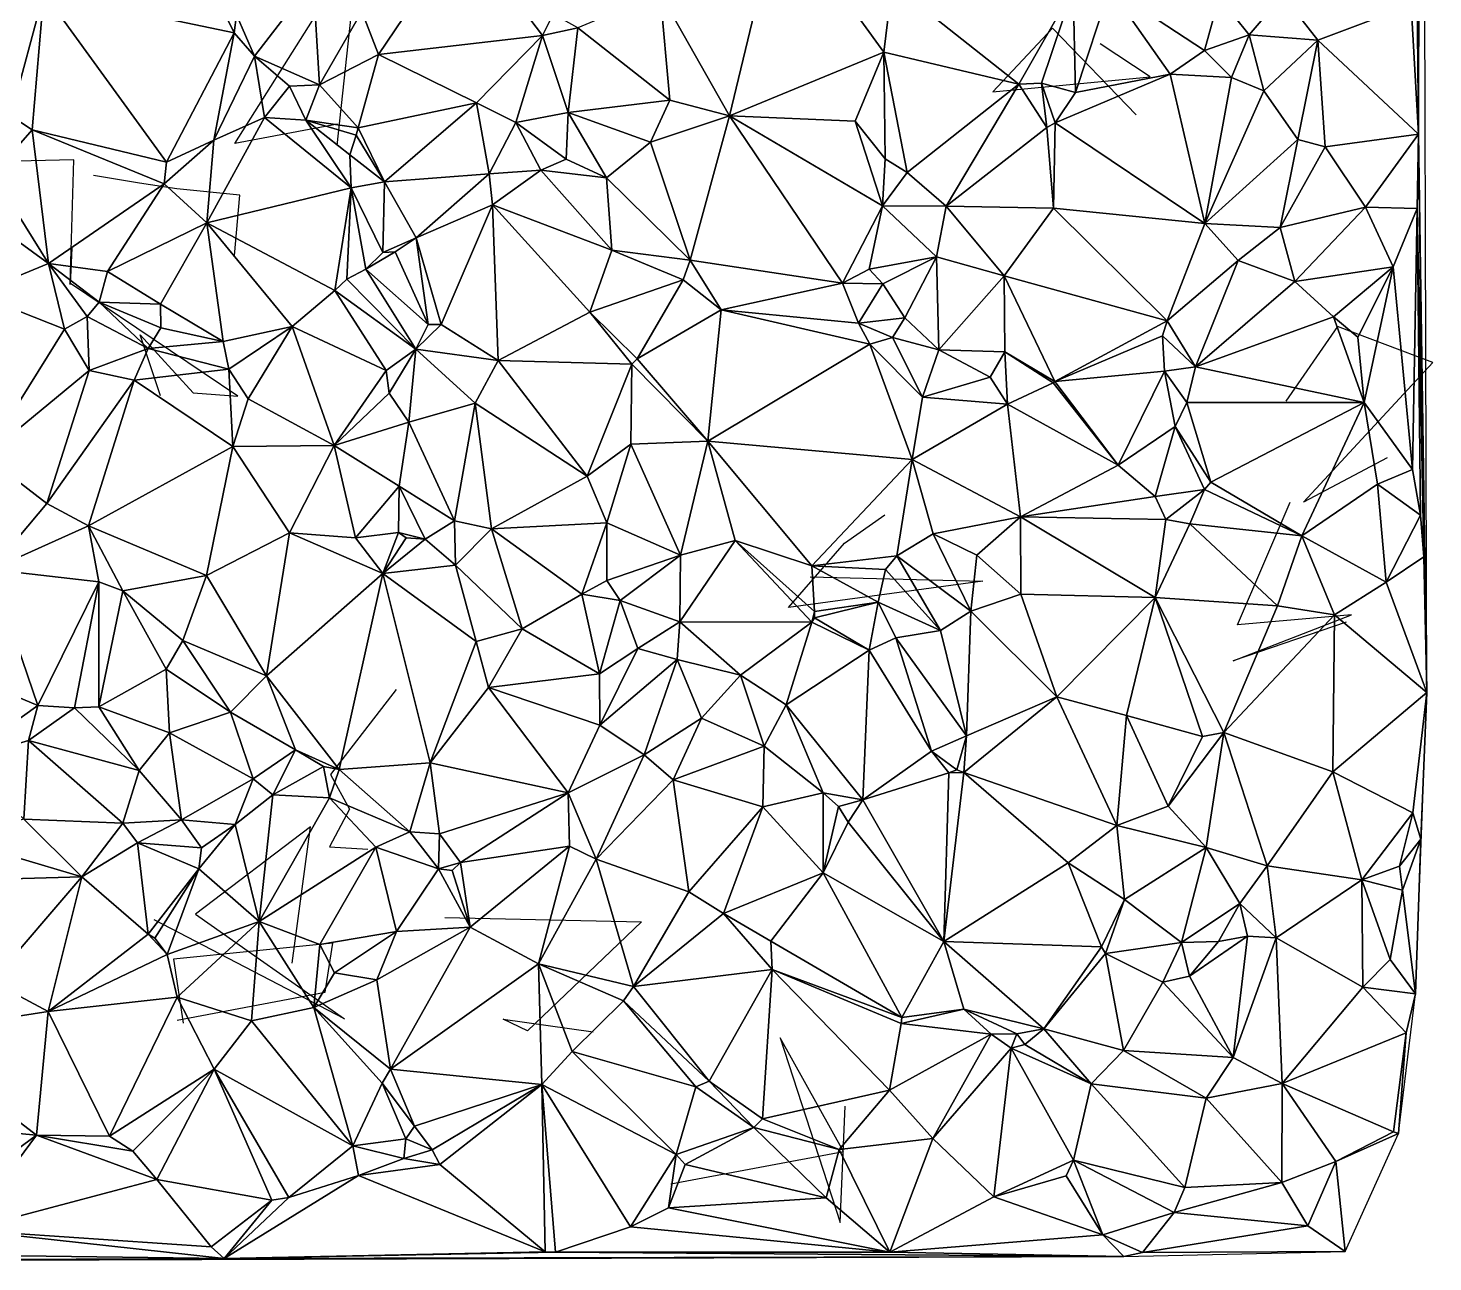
# Model space of a CAD drawing. Header units: metres. Extents: x -15 to 15.5, y -15.4 to 15.9.
# Drawn here: x 1.82 to 15.03, y -14.95 to -3.35 of the extents above; entities that cross this region are included whole.
import ezdxf

# ---------------------------------------------------------------- set-up
doc = ezdxf.new("R2010")
doc.units = ezdxf.units.M
doc.layers.add('CRACKS', color=1, linetype='Continuous')
doc.layers.add('STREET_MESH', color=7, linetype='Continuous')

msp = doc.modelspace()

# ---------------------------------------------------------------- linework, layer by layer
at = {"layer": 'CRACKS'}
for points in [[(4.728, -4.252, 0.1), (3.76, -4.435, 0.1), (4.53, -3.219, 0.1), (4.866, -3.122, 0.1), (4.722, -4.455, 0.1)], [(12.237, -4.165, 0.1), (11.448, -3.352, 0.1), (10.89, -3.95, 0.1), (12.367, -3.807, 0.1), (11.898, -3.498, 0.1)], [(2.23, -5.418, 0.1), (2.212, -5.761, 0.1), (2.247, -4.589, 0.1), (1.581, -4.604, 0.1), (0.561, -6.065, 0.1)], [(3.759, -5.487, 0.1), (3.808, -4.921, 0.1), (3.217, -4.86, 0.1), (2.864, -4.809, 0.1), (2.432, -4.735, 0.1)], [(3.064, -6.806, 0.1), (2.872, -6.235, 0.1), (3.37, -6.779, 0.1), (3.789, -6.81, 0.1), (2.207, -5.744, 0.1)], [(14.597, -7.389, 0.1), (13.811, -7.806, 0.1), (15.026, -6.494, 0.1), (14.128, -6.155, 0.1), (13.644, -6.856, 0.1)], [(14.21, -8.935, 0.1), (13.147, -9.298, 0.1), (14.262, -8.867, 0.1), (13.189, -8.96, 0.1), (13.684, -7.806, 0.1)], [(9.171, -8.509, 0.1), (10.793, -8.549, 0.1), (8.967, -8.797, 0.1), (9.493, -8.193, 0.1), (9.874, -7.926, 0.1)], [(5.277, -9.567, 0.1), (4.66, -10.366, 0.1), (4.841, -10.693, 0.1), (4.653, -11.048, 0.1), (5.013, -11.067, 0.1)], [(4.301, -12.141, 0.1), (4.473, -10.859, 0.1), (3.392, -11.679, 0.1), (4.794, -12.662, 0.1), (3.004, -11.734, 0.1)], [(5.736, -11.712, 0.1), (7.585, -11.752, 0.1), (6.512, -12.777, 0.1), (6.283, -12.666, 0.1), (7.132, -12.786, 0.1)], [(3.22, -12.675, 0.1), (4.61, -12.413, 0.1), (4.683, -11.952, 0.1), (3.184, -12.104, 0.1), (3.277, -12.704, 0.1)], [(7.861, -14.215, 0.1), (9.485, -13.91, 0.1), (8.889, -12.843, 0.1), (9.452, -14.578, 0.1), (9.501, -13.485, 0.1)]]:
    msp.add_polyline3d(points, dxfattribs=at)
at = {"layer": 'STREET_MESH'}
for points in [[(14.891, -4.348), (14.916, 8.791), (14.831, 1.739)], [(14.916, 8.791), (14.891, -4.348), (14.969, -9.596)], [(14.823, -3.136), (14.891, -4.348), (14.831, 1.739)], [(8.882, -2.223), (7.76, -3.022), (8.414, -4.174)], [(9.864, -3.575), (8.882, -2.223), (8.414, -4.174)], [(9.941, -2.935), (8.882, -2.223), (9.864, -3.575)], [(4.955, -3.195), (5.111, -3.598), (5.902, -2.425)], [(5.111, -3.598), (6.655, -3.42), (5.902, -2.425)], [(6.655, -3.42), (6.754, -3.218), (5.902, -2.425)], [(1.965, -3.019), (3.754, -3.396), (3.474, -2.818)], [(3.754, -3.396), (3.777, -3.226), (3.474, -2.818)], [(3.945, -3.614), (4.497, -2.896), (3.777, -3.226)], [(4.497, -2.896), (3.945, -3.614), (4.558, -3.884)], [(4.955, -3.195), (4.497, -2.896), (4.558, -3.884)], [(1.655, -4.175), (1.965, -3.019), (1.562, -3.135)], [(1.965, -3.019), (1.655, -4.175), (1.857, -4.306)], [(1.965, -3.019), (1.857, -4.306), (3.12, -4.609)], [(3.754, -3.396), (1.965, -3.019), (3.12, -4.609)], [(6.987, -3.348), (7.851, -4.028), (7.76, -3.022)], [(7.76, -3.022), (7.851, -4.028), (8.414, -4.174)], [(11.134, -3.878), (9.941, -2.935), (9.864, -3.575)], [(9.941, -2.935), (11.134, -3.878), (11.643, -2.982)], [(11.134, -3.878), (11.346, -3.869), (11.643, -2.982)], [(11.346, -3.869), (11.665, -3.955), (11.643, -2.982)], [(11.665, -3.955), (11.988, -2.975), (11.643, -2.982)], [(11.988, -2.975), (11.665, -3.955), (12.555, -3.784)], [(12.878, -3.56), (11.988, -2.975), (12.555, -3.784)], [(12.878, -3.56), (13.017, -3.059), (11.988, -2.975)], [(13.017, -3.059), (12.878, -3.56), (13.299, -3.413)], [(13.615, -3.039), (13.017, -3.059), (13.299, -3.413)], [(13.615, -3.039), (13.299, -3.413), (13.945, -3.463)], [(13.615, -3.039), (13.945, -3.463), (14.823, -3.136)], [(14.823, -3.136), (13.945, -3.463), (14.891, -4.348)], [(3.945, -3.614), (3.777, -3.226), (3.754, -3.396)], [(4.955, -3.195), (4.558, -3.884), (5.111, -3.598)], [(6.987, -3.348), (6.754, -3.218), (6.655, -3.42)], [(3.563, -4.403), (3.754, -3.396), (3.12, -4.609)], [(3.563, -4.403), (3.945, -3.614), (3.754, -3.396)], [(6.655, -3.42), (5.111, -3.598), (6.034, -4.052)], [(6.404, -4.238), (6.655, -3.42), (6.034, -4.052)], [(6.655, -3.42), (6.404, -4.238), (6.897, -4.142)], [(6.987, -3.348), (6.655, -3.42), (6.897, -4.142)], [(7.851, -4.028), (6.987, -3.348), (6.897, -4.142)], [(12.878, -3.56), (13.134, -3.816), (13.299, -3.413)], [(13.299, -3.413), (13.134, -3.816), (13.436, -3.939)], [(13.299, -3.413), (13.436, -3.939), (13.945, -3.463)], [(13.134, -3.816), (12.878, -3.56), (12.555, -3.784)], [(13.436, -3.939), (13.755, -4.396), (13.945, -3.463)], [(13.755, -4.396), (14.013, -4.465), (13.945, -3.463)], [(13.945, -3.463), (14.013, -4.465), (14.891, -4.348)], [(3.945, -3.614), (3.563, -4.403), (4.039, -4.192)], [(4.277, -3.896), (3.945, -3.614), (4.039, -4.192)], [(3.945, -3.614), (4.277, -3.896), (4.558, -3.884)], [(5.111, -3.598), (4.558, -3.884), (4.921, -4.288)], [(5.111, -3.598), (4.921, -4.288), (6.034, -4.052)], [(9.595, -4.224), (9.864, -3.575), (8.414, -4.174)], [(9.595, -4.224), (9.875, -4.578), (9.864, -3.575)], [(10.083, -4.708), (11.134, -3.878), (9.864, -3.575)], [(9.875, -4.578), (10.083, -4.708), (9.864, -3.575)], [(11.474, -4.24), (12.881, -5.187), (12.555, -3.784)], [(11.665, -3.955), (11.474, -4.24), (12.555, -3.784)], [(12.881, -5.187), (13.134, -3.816), (12.555, -3.784)], [(13.134, -3.816), (12.881, -5.187), (13.436, -3.939)], [(4.277, -3.896), (4.039, -4.192), (4.428, -4.215)], [(4.558, -3.884), (4.277, -3.896), (4.428, -4.215)], [(4.921, -4.288), (4.558, -3.884), (4.428, -4.215)], [(10.45, -5.023), (11.134, -3.878), (10.083, -4.708)], [(10.45, -5.023), (11.397, -4.283), (11.134, -3.878)], [(11.397, -4.283), (11.346, -3.869), (11.134, -3.878)], [(11.346, -3.869), (11.474, -4.24), (11.665, -3.955)], [(11.346, -3.869), (11.397, -4.283), (11.474, -4.24)], [(12.881, -5.187), (13.755, -4.396), (13.436, -3.939)], [(4.921, -4.288), (5.169, -4.795), (6.034, -4.052)], [(6.034, -4.052), (5.169, -4.795), (6.154, -4.72)], [(6.404, -4.238), (6.034, -4.052), (6.154, -4.72)], [(7.671, -4.421), (7.851, -4.028), (6.897, -4.142)], [(7.851, -4.028), (7.671, -4.421), (8.414, -4.174)], [(1.655, -4.175), (1.486, -4.725), (1.857, -4.306)], [(4.856, -4.852), (4.039, -4.192), (3.498, -5.181)], [(4.039, -4.192), (3.563, -4.403), (3.498, -5.181)], [(4.039, -4.192), (4.856, -4.852), (4.428, -4.215)], [(4.921, -4.288), (4.428, -4.215), (4.901, -4.358)], [(4.428, -4.215), (4.842, -4.542), (4.901, -4.358)], [(4.856, -4.852), (4.842, -4.542), (4.428, -4.215)], [(6.404, -4.238), (6.876, -4.581), (6.897, -4.142)], [(6.876, -4.581), (7.255, -4.758), (6.897, -4.142)], [(7.255, -4.758), (7.671, -4.421), (6.897, -4.142)], [(7.671, -4.421), (8.043, -5.532), (8.414, -4.174)], [(8.043, -5.532), (9.475, -5.748), (8.414, -4.174)], [(9.475, -5.748), (9.851, -5.021), (8.414, -4.174)], [(9.851, -5.021), (9.595, -4.224), (8.414, -4.174)], [(9.595, -4.224), (9.851, -5.021), (9.875, -4.578)], [(1.857, -4.306), (1.486, -4.725), (2.008, -5.562)], [(1.857, -4.306), (3.097, -4.814), (3.12, -4.609)], [(3.097, -4.814), (1.857, -4.306), (2.008, -5.562)], [(4.842, -4.542), (5.169, -4.795), (4.901, -4.358)], [(5.169, -4.795), (4.921, -4.288), (4.901, -4.358)], [(6.638, -4.685), (6.404, -4.238), (6.154, -4.72)], [(6.404, -4.238), (6.638, -4.685), (6.876, -4.581)], [(11.397, -4.283), (10.45, -5.023), (11.46, -5.042)], [(11.474, -4.24), (11.397, -4.283), (11.46, -5.042)], [(12.881, -5.187), (11.474, -4.24), (11.46, -5.042)], [(14.013, -4.465), (14.391, -5.033), (14.891, -4.348)], [(14.391, -5.033), (14.878, -5.045), (14.891, -4.348)], [(14.878, -5.045), (14.94, -8.32), (14.891, -4.348)], [(14.891, -4.348), (14.94, -8.32), (14.969, -9.596)], [(3.563, -4.403), (3.097, -4.814), (3.498, -5.181)], [(3.097, -4.814), (3.563, -4.403), (3.12, -4.609)], [(7.255, -4.758), (8.043, -5.532), (7.671, -4.421)], [(13.59, -5.225), (13.755, -4.396), (12.881, -5.187)], [(13.755, -4.396), (13.59, -5.225), (14.013, -4.465)], [(13.59, -5.225), (14.391, -5.033), (14.013, -4.465)], [(5.169, -4.795), (4.842, -4.542), (4.856, -4.852)], [(6.638, -4.685), (7.255, -4.758), (6.876, -4.581)], [(9.875, -4.578), (9.851, -5.021), (10.083, -4.708)], [(1.486, -4.725), (1.522, -5.208), (2.008, -5.562)], [(5.169, -4.795), (5.466, -5.321), (6.154, -4.72)], [(6.154, -4.72), (5.466, -5.321), (6.184, -5.012)], [(6.638, -4.685), (6.154, -4.72), (6.184, -5.012)], [(7.305, -5.439), (6.638, -4.685), (6.184, -5.012)], [(7.305, -5.439), (7.255, -4.758), (6.638, -4.685)], [(9.851, -5.021), (10.45, -5.023), (10.083, -4.708)], [(2.565, -5.638), (3.097, -4.814), (2.008, -5.562)], [(3.097, -4.814), (2.565, -5.638), (3.498, -5.181)], [(4.856, -4.852), (3.498, -5.181), (4.702, -5.816)], [(4.815, -5.71), (4.856, -4.852), (4.702, -5.816)], [(4.815, -5.71), (4.994, -5.617), (4.856, -4.852)], [(5.154, -5.459), (5.169, -4.795), (4.856, -4.852)], [(4.994, -5.617), (5.154, -5.459), (4.856, -4.852)], [(5.169, -4.795), (5.154, -5.459), (5.466, -5.321)], [(7.255, -4.758), (7.305, -5.439), (8.043, -5.532)], [(5.466, -5.321), (5.702, -6.135), (6.184, -5.012)], [(6.184, -5.012), (5.702, -6.135), (6.238, -6.474)], [(7.099, -6.022), (6.184, -5.012), (6.238, -6.474)], [(7.099, -6.022), (7.305, -5.439), (6.184, -5.012)], [(9.725, -5.616), (9.851, -5.021), (9.475, -5.748)], [(9.851, -5.021), (9.725, -5.616), (10.358, -5.5)], [(10.45, -5.023), (9.851, -5.021), (10.358, -5.5)], [(10.45, -5.023), (10.358, -5.5), (10.994, -5.678)], [(10.45, -5.023), (10.994, -5.678), (11.46, -5.042)], [(11.46, -5.042), (10.994, -5.678), (12.528, -6.102)], [(12.881, -5.187), (11.46, -5.042), (12.528, -6.102)], [(14.391, -5.033), (13.59, -5.225), (13.727, -5.733)], [(14.391, -5.033), (13.727, -5.733), (14.654, -5.593)], [(14.878, -5.045), (14.391, -5.033), (14.654, -5.593)], [(14.878, -5.045), (14.654, -5.593), (14.835, -7.5)], [(14.911, -7.928), (14.878, -5.045), (14.835, -7.5)], [(14.878, -5.045), (14.911, -7.928), (14.94, -8.32)], [(2.008, -5.562), (1.522, -5.208), (1.316, -5.849)], [(2.565, -5.638), (3.062, -5.945), (3.498, -5.181)], [(3.062, -5.945), (3.653, -6.296), (3.498, -5.181)], [(3.498, -5.181), (4.302, -6.156), (4.702, -5.816)], [(3.653, -6.296), (4.302, -6.156), (3.498, -5.181)], [(13.196, -5.535), (12.881, -5.187), (12.528, -6.102)], [(13.196, -5.535), (13.59, -5.225), (12.881, -5.187)], [(13.59, -5.225), (13.196, -5.535), (13.727, -5.733)], [(5.154, -5.459), (5.27, -5.454), (5.466, -5.321)], [(5.27, -5.454), (5.578, -6.135), (5.466, -5.321)], [(5.578, -6.135), (5.702, -6.135), (5.466, -5.321)], [(5.27, -5.454), (4.994, -5.617), (5.578, -6.135)], [(4.994, -5.617), (5.27, -5.454), (5.154, -5.459)], [(7.978, -5.718), (7.305, -5.439), (7.099, -6.022)], [(7.305, -5.439), (7.978, -5.718), (8.043, -5.532)], [(8.043, -5.532), (7.978, -5.718), (8.335, -5.999)], [(9.475, -5.748), (8.043, -5.532), (8.335, -5.999)], [(10.358, -5.5), (9.725, -5.616), (9.854, -5.754)], [(10.062, -6.075), (10.358, -5.5), (9.854, -5.754)], [(10.358, -5.5), (10.062, -6.075), (10.382, -6.375)], [(10.358, -5.5), (10.382, -6.375), (10.994, -5.678)], [(12.795, -6.535), (13.196, -5.535), (12.528, -6.102)], [(13.727, -5.733), (13.196, -5.535), (12.795, -6.535)], [(2.159, -6.179), (2.008, -5.562), (1.316, -5.849)], [(2.159, -6.179), (2.373, -6.061), (2.008, -5.562)], [(2.486, -5.927), (2.565, -5.638), (2.008, -5.562)], [(2.373, -6.061), (2.486, -5.927), (2.008, -5.562)], [(2.565, -5.638), (2.486, -5.927), (3.062, -5.945)], [(4.815, -5.71), (5.464, -6.368), (4.994, -5.617)], [(4.994, -5.617), (5.464, -6.368), (5.578, -6.135)], [(9.725, -5.616), (9.475, -5.748), (9.854, -5.754)], [(10.994, -5.678), (10.382, -6.375), (11, -6.392)], [(10.994, -5.678), (11.473, -6.671), (12.528, -6.102)], [(11.473, -6.671), (10.994, -5.678), (11, -6.392)], [(13.727, -5.733), (14.092, -6.065), (14.654, -5.593)], [(14.092, -6.065), (14.321, -6.257), (14.654, -5.593)], [(14.321, -6.257), (14.38, -6.869), (14.654, -5.593)], [(14.654, -5.593), (14.38, -6.869), (14.835, -7.5)], [(5.464, -6.368), (4.815, -5.71), (4.702, -5.816)], [(7.543, -6.458), (7.978, -5.718), (7.099, -6.022)], [(7.978, -5.718), (7.543, -6.458), (8.335, -5.999)], [(9.626, -6.125), (9.475, -5.748), (8.335, -5.999)], [(9.475, -5.748), (9.626, -6.125), (9.854, -5.754)], [(9.626, -6.125), (10.062, -6.075), (9.854, -5.754)], [(14.092, -6.065), (13.727, -5.733), (12.795, -6.535)], [(1.415, -7.373), (2.159, -6.179), (1.316, -5.849)], [(2.486, -5.927), (2.373, -6.061), (2.947, -6.361)], [(2.486, -5.927), (3.065, -6.169), (3.062, -5.945)], [(3.065, -6.169), (2.486, -5.927), (2.947, -6.361)], [(4.302, -6.156), (5.185, -6.57), (4.702, -5.816)], [(5.185, -6.57), (5.464, -6.368), (4.702, -5.816)], [(2.391, -6.569), (2.373, -6.061), (2.159, -6.179)], [(2.373, -6.061), (2.391, -6.569), (2.947, -6.361)], [(3.062, -5.945), (3.065, -6.169), (3.653, -6.296)], [(7.495, -6.51), (7.099, -6.022), (6.238, -6.474)], [(7.495, -6.51), (7.543, -6.458), (7.099, -6.022)], [(7.543, -6.458), (8.209, -7.232), (8.335, -5.999)], [(8.209, -7.232), (9.733, -6.32), (8.335, -5.999)], [(9.733, -6.32), (9.626, -6.125), (8.335, -5.999)], [(9.626, -6.125), (9.945, -6.26), (10.062, -6.075)], [(10.062, -6.075), (9.945, -6.26), (10.382, -6.375)], [(14.092, -6.065), (12.795, -6.535), (14.38, -6.869)], [(14.321, -6.257), (14.092, -6.065), (14.38, -6.869)], [(2.391, -6.569), (2.159, -6.179), (1.415, -7.373)], [(3.653, -6.296), (3.065, -6.169), (2.947, -6.361)], [(3.706, -6.557), (4.302, -6.156), (3.653, -6.296)], [(3.706, -6.557), (3.886, -6.834), (4.302, -6.156)], [(4.302, -6.156), (3.886, -6.834), (4.696, -7.275)], [(5.185, -6.57), (4.302, -6.156), (4.696, -7.275)], [(5.464, -6.368), (5.702, -6.135), (5.578, -6.135)], [(5.702, -6.135), (5.464, -6.368), (6.238, -6.474)], [(9.945, -6.26), (9.626, -6.125), (9.733, -6.32)], [(11.473, -6.671), (12.483, -6.242), (12.528, -6.102)], [(12.483, -6.242), (12.795, -6.535), (12.528, -6.102)], [(3.706, -6.557), (3.653, -6.296), (2.947, -6.361)], [(8.209, -7.232), (10.129, -7.407), (9.733, -6.32)], [(10.227, -6.82), (9.945, -6.26), (9.733, -6.32)], [(10.129, -7.407), (10.227, -6.82), (9.733, -6.32)], [(10.382, -6.375), (9.945, -6.26), (10.227, -6.82)], [(12.504, -6.574), (12.483, -6.242), (11.473, -6.671)], [(12.483, -6.242), (12.504, -6.574), (12.795, -6.535)], [(2.391, -6.569), (2.814, -6.66), (2.947, -6.361)], [(2.814, -6.66), (3.706, -6.557), (2.947, -6.361)], [(5.464, -6.368), (5.185, -6.57), (5.212, -6.782)], [(5.399, -7.056), (5.464, -6.368), (5.212, -6.782)], [(5.464, -6.368), (5.399, -7.056), (6.02, -6.877)], [(5.464, -6.368), (6.02, -6.877), (6.238, -6.474)], [(7.543, -6.458), (7.495, -6.51), (8.209, -7.232)], [(10.382, -6.375), (10.227, -6.82), (10.864, -6.631)], [(10.382, -6.375), (10.864, -6.631), (11, -6.392)], [(10.864, -6.631), (11.025, -6.884), (11, -6.392)], [(11.025, -6.884), (11.457, -6.685), (11, -6.392)], [(11.457, -6.685), (11.473, -6.671), (11, -6.392)], [(1.995, -7.818), (2.391, -6.569), (1.415, -7.373)], [(2.391, -6.569), (1.995, -7.818), (2.814, -6.66)], [(3.742, -7.283), (3.706, -6.557), (2.814, -6.66)], [(3.886, -6.834), (3.706, -6.557), (3.742, -7.283)], [(5.185, -6.57), (4.696, -7.275), (5.212, -6.782)], [(6.02, -6.877), (7.075, -7.561), (6.238, -6.474)], [(7.075, -7.561), (7.495, -6.51), (6.238, -6.474)], [(7.495, -6.51), (7.075, -7.561), (7.485, -7.261)], [(8.209, -7.232), (7.495, -6.51), (7.485, -7.261)], [(12.504, -6.574), (11.473, -6.671), (12.068, -7.459)], [(12.603, -7.095), (12.504, -6.574), (12.068, -7.459)], [(12.795, -6.535), (12.504, -6.574), (12.714, -6.87)], [(12.504, -6.574), (12.603, -7.095), (12.714, -6.87)], [(12.795, -6.535), (12.714, -6.87), (14.38, -6.869)], [(2.814, -6.66), (1.995, -7.818), (2.385, -8.029)], [(3.742, -7.283), (2.814, -6.66), (2.385, -8.029)], [(10.227, -6.82), (11.025, -6.884), (10.864, -6.631)], [(11.457, -6.685), (11.025, -6.884), (12.068, -7.459)], [(11.473, -6.671), (11.457, -6.685), (12.068, -7.459)], [(3.886, -6.834), (3.742, -7.283), (4.696, -7.275)], [(4.696, -7.275), (5.399, -7.056), (5.212, -6.782)], [(10.227, -6.82), (10.129, -7.407), (11.025, -6.884)], [(5.399, -7.056), (5.828, -7.981), (6.02, -6.877)], [(5.828, -7.981), (6.175, -8.056), (6.02, -6.877)], [(6.175, -8.056), (7.075, -7.561), (6.02, -6.877)], [(10.129, -7.407), (11.148, -7.943), (11.025, -6.884)], [(11.025, -6.884), (11.148, -7.943), (12.068, -7.459)], [(12.714, -6.87), (12.603, -7.095), (12.939, -7.619)], [(14.38, -6.869), (12.714, -6.87), (12.939, -7.619)], [(13.795, -8.123), (14.38, -6.869), (12.939, -7.619)], [(14.504, -7.636), (14.38, -6.869), (13.795, -8.123)], [(14.38, -6.869), (14.504, -7.636), (14.835, -7.5)], [(5.399, -7.056), (4.696, -7.275), (5.306, -7.656)], [(5.828, -7.981), (5.399, -7.056), (5.306, -7.656)], [(12.416, -7.753), (12.603, -7.095), (12.068, -7.459)], [(12.879, -7.688), (12.603, -7.095), (12.416, -7.753)], [(12.603, -7.095), (12.879, -7.688), (12.939, -7.619)], [(7.075, -7.561), (7.258, -8.001), (7.485, -7.261)], [(7.258, -8.001), (7.953, -8.305), (7.485, -7.261)], [(7.953, -8.305), (8.209, -7.232), (7.485, -7.261)], [(8.465, -8.168), (8.209, -7.232), (7.953, -8.305)], [(10.129, -7.407), (8.209, -7.232), (9.186, -8.406)], [(8.209, -7.232), (8.465, -8.168), (9.186, -8.406)], [(1.472, -8.44), (1.995, -7.818), (1.415, -7.373)], [(3.742, -7.283), (2.385, -8.029), (3.494, -8.496)], [(4.275, -8.094), (3.742, -7.283), (3.494, -8.496)], [(4.696, -7.275), (3.742, -7.283), (4.275, -8.094)], [(4.895, -8.141), (4.696, -7.275), (4.275, -8.094)], [(4.696, -7.275), (4.895, -8.141), (5.306, -7.656)], [(9.986, -8.312), (10.129, -7.407), (9.186, -8.406)], [(10.129, -7.407), (9.986, -8.312), (10.328, -8.104)], [(11.148, -7.943), (10.129, -7.407), (10.328, -8.104)], [(11.148, -7.943), (12.416, -7.753), (12.068, -7.459)], [(14.504, -7.636), (14.911, -7.928), (14.835, -7.5)], [(4.895, -8.141), (5.299, -8.093), (5.306, -7.656)], [(5.299, -8.093), (5.552, -8.153), (5.306, -7.656)], [(5.552, -8.153), (5.828, -7.981), (5.306, -7.656)], [(7.258, -8.001), (7.075, -7.561), (6.175, -8.056)], [(12.879, -7.688), (13.795, -8.123), (12.939, -7.619)], [(14.588, -8.558), (14.504, -7.636), (13.795, -8.123)], [(14.504, -7.636), (14.588, -8.558), (14.911, -7.928)], [(11.148, -7.943), (12.515, -7.971), (12.416, -7.753)], [(12.515, -7.971), (12.879, -7.688), (12.416, -7.753)], [(12.879, -7.688), (12.515, -7.971), (12.742, -8.01)], [(13.795, -8.123), (12.879, -7.688), (12.742, -8.01)], [(1.995, -7.818), (1.472, -8.44), (2.385, -8.029)], [(2.385, -8.029), (1.472, -8.44), (2.482, -8.555)], [(2.385, -8.029), (2.71, -8.639), (3.494, -8.496)], [(2.71, -8.639), (2.385, -8.029), (2.482, -8.555)], [(5.836, -8.4), (5.828, -7.981), (5.552, -8.153)], [(6.175, -8.056), (5.828, -7.981), (5.836, -8.4)], [(6.464, -8.998), (6.175, -8.056), (5.836, -8.4)], [(7.024, -8.672), (7.258, -8.001), (6.175, -8.056)], [(7.024, -8.672), (6.175, -8.056), (6.464, -8.998)], [(7.258, -8.001), (7.024, -8.672), (7.26, -8.544)], [(7.953, -8.305), (7.258, -8.001), (7.26, -8.544)], [(10.738, -8.304), (11.148, -7.943), (10.328, -8.104)], [(11.148, -7.943), (10.738, -8.304), (11.151, -8.67)], [(12.515, -7.971), (11.148, -7.943), (12.415, -8.703)], [(11.148, -7.943), (11.151, -8.67), (12.415, -8.703)], [(12.515, -7.971), (12.415, -8.703), (12.742, -8.01)], [(12.415, -8.703), (13.565, -8.781), (12.742, -8.01)], [(13.565, -8.781), (13.795, -8.123), (12.742, -8.01)], [(14.911, -7.928), (14.588, -8.558), (14.94, -8.32)], [(4.059, -9.44), (4.275, -8.094), (3.494, -8.496)], [(4.275, -8.094), (4.059, -9.44), (5.153, -8.476)], [(4.895, -8.141), (4.275, -8.094), (5.153, -8.476)], [(5.299, -8.093), (4.895, -8.141), (5.153, -8.476)], [(5.372, -8.142), (5.299, -8.093), (5.153, -8.476)], [(5.552, -8.153), (5.372, -8.142), (5.153, -8.476)], [(5.836, -8.4), (5.552, -8.153), (5.153, -8.476)], [(5.372, -8.142), (5.552, -8.153), (5.299, -8.093)], [(8.465, -8.168), (7.945, -8.93), (9.186, -8.935)], [(7.945, -8.93), (8.465, -8.168), (7.953, -8.305)], [(9.213, -8.834), (8.465, -8.168), (9.186, -8.935)], [(8.465, -8.168), (9.213, -8.834), (9.186, -8.406)], [(9.986, -8.312), (10.683, -8.831), (10.328, -8.104)], [(10.683, -8.831), (10.738, -8.304), (10.328, -8.104)], [(13.565, -8.781), (14.102, -8.867), (13.795, -8.123)], [(14.102, -8.867), (14.588, -8.558), (13.795, -8.123)], [(7.386, -8.732), (7.953, -8.305), (7.26, -8.544)], [(7.386, -8.732), (7.945, -8.93), (7.953, -8.305)], [(9.879, -8.441), (9.986, -8.312), (9.186, -8.406)], [(10.395, -9.012), (9.986, -8.312), (9.879, -8.441)], [(9.986, -8.312), (10.395, -9.012), (10.683, -8.831)], [(11.151, -8.67), (10.738, -8.304), (10.683, -8.831)], [(14.94, -8.32), (14.588, -8.558), (14.969, -9.596)], [(1.91, -9.719), (1.472, -8.44), (0.968, -9.322)], [(1.472, -8.44), (1.91, -9.719), (2.482, -8.555)], [(6.031, -9.115), (5.836, -8.4), (5.153, -8.476)], [(6.031, -9.115), (6.464, -8.998), (5.836, -8.4)], [(9.809, -8.748), (9.879, -8.441), (9.186, -8.406)], [(9.213, -8.834), (9.809, -8.748), (9.186, -8.406)], [(9.809, -8.748), (10.395, -9.012), (9.879, -8.441)], [(1.91, -9.719), (2.254, -9.74), (2.482, -8.555)], [(2.482, -8.555), (2.254, -9.74), (2.483, -9.732)], [(2.71, -8.639), (2.482, -8.555), (2.483, -9.732)], [(2.71, -8.639), (3.272, -9.107), (3.494, -8.496)], [(3.272, -9.107), (4.059, -9.44), (3.494, -8.496)], [(4.059, -9.44), (4.742, -10.32), (5.153, -8.476)], [(4.742, -10.32), (5.599, -10.257), (5.153, -8.476)], [(5.599, -10.257), (6.031, -9.115), (5.153, -8.476)], [(7.024, -8.672), (7.386, -8.732), (7.26, -8.544)], [(14.588, -8.558), (14.102, -8.867), (14.969, -9.596)], [(3.116, -9.375), (2.71, -8.639), (2.483, -9.732)], [(3.272, -9.107), (2.71, -8.639), (3.116, -9.375)], [(7.024, -8.672), (6.464, -8.998), (7.189, -9.421)], [(7.386, -8.732), (7.024, -8.672), (7.189, -9.421)], [(11.489, -9.635), (11.151, -8.67), (10.683, -8.831)], [(11.151, -8.67), (11.489, -9.635), (12.415, -8.703)], [(12.415, -8.703), (11.489, -9.635), (12.146, -9.812)], [(12.86, -10.011), (12.415, -8.703), (12.146, -9.812)], [(12.415, -8.703), (13.062, -9.971), (13.565, -8.781)], [(12.86, -10.011), (13.062, -9.971), (12.415, -8.703)], [(7.552, -9.181), (7.386, -8.732), (7.189, -9.421)], [(7.552, -9.181), (7.945, -8.93), (7.386, -8.732)], [(9.211, -8.893), (9.213, -8.834), (9.186, -8.935)], [(9.809, -8.748), (9.211, -8.893), (9.726, -9.197)], [(9.211, -8.893), (9.809, -8.748), (9.213, -8.834)], [(9.978, -9.083), (9.809, -8.748), (9.726, -9.197)], [(10.395, -9.012), (9.809, -8.748), (9.978, -9.083)], [(10.395, -9.012), (10.64, -10.003), (10.683, -8.831)], [(10.64, -10.003), (11.489, -9.635), (10.683, -8.831)], [(13.062, -9.971), (14.102, -8.867), (13.565, -8.781)], [(7.945, -8.93), (7.552, -9.181), (7.919, -9.286)], [(7.945, -8.93), (7.919, -9.286), (8.516, -9.432)], [(9.186, -8.935), (7.945, -8.93), (8.516, -9.432)], [(8.944, -9.712), (9.186, -8.935), (8.516, -9.432)], [(9.186, -8.935), (8.944, -9.712), (9.726, -9.197)], [(9.211, -8.893), (9.186, -8.935), (9.726, -9.197)], [(14.102, -8.867), (13.062, -9.971), (14.084, -10.343)], [(14.102, -8.867), (14.084, -10.343), (14.969, -9.596)], [(3.722, -9.781), (3.272, -9.107), (3.116, -9.375)], [(3.272, -9.107), (3.722, -9.781), (4.059, -9.44)], [(6.464, -8.998), (6.031, -9.115), (6.148, -9.548)], [(7.189, -9.421), (6.464, -8.998), (6.148, -9.548)], [(10.313, -10.148), (9.978, -9.083), (9.726, -9.197)], [(10.64, -10.003), (10.395, -9.012), (9.978, -9.083)], [(10.313, -10.148), (10.64, -10.003), (9.978, -9.083)], [(6.031, -9.115), (5.599, -10.257), (6.148, -9.548)], [(7.193, -9.902), (7.552, -9.181), (7.189, -9.421)], [(7.552, -9.181), (7.193, -9.902), (7.919, -9.286)], [(8.944, -9.712), (9.666, -10.605), (9.726, -9.197)], [(9.666, -10.605), (10.313, -10.148), (9.726, -9.197)], [(1.186, -10.236), (1.91, -9.719), (0.968, -9.322)], [(3.148, -9.976), (3.116, -9.375), (2.483, -9.732)], [(3.148, -9.976), (3.722, -9.781), (3.116, -9.375)], [(7.919, -9.286), (7.193, -9.902), (7.61, -10.183)], [(8.149, -9.838), (7.919, -9.286), (7.61, -10.183)], [(7.919, -9.286), (8.149, -9.838), (8.516, -9.432)], [(3.722, -9.781), (4.333, -10.136), (4.059, -9.44)], [(4.333, -10.136), (4.742, -10.32), (4.059, -9.44)], [(7.193, -9.902), (7.189, -9.421), (6.148, -9.548)], [(8.149, -9.838), (8.74, -10.101), (8.516, -9.432)], [(8.74, -10.101), (8.944, -9.712), (8.516, -9.432)], [(5.599, -10.257), (6.895, -10.54), (6.148, -9.548)], [(6.895, -10.54), (7.193, -9.902), (6.148, -9.548)], [(12.054, -10.847), (11.489, -9.635), (10.616, -10.347)], [(11.489, -9.635), (10.64, -10.003), (10.616, -10.347)], [(11.489, -9.635), (12.054, -10.847), (12.146, -9.812)], [(14.084, -10.343), (14.838, -10.728), (14.969, -9.596)], [(14.838, -10.728), (14.913, -10.976), (14.969, -9.596)], [(14.913, -10.976), (14.864, -12.43), (14.969, -9.596)], [(1.82, -10.048), (1.91, -9.719), (1.186, -10.236)], [(1.82, -10.048), (2.254, -9.74), (1.91, -9.719)], [(2.254, -9.74), (1.82, -10.048), (2.862, -10.329)], [(2.254, -9.74), (2.862, -10.329), (2.483, -9.732)], [(2.862, -10.329), (3.148, -9.976), (2.483, -9.732)], [(9.294, -10.538), (8.944, -9.712), (8.74, -10.101)], [(9.294, -10.538), (9.666, -10.605), (8.944, -9.712)], [(3.148, -9.976), (3.933, -10.406), (3.722, -9.781)], [(3.722, -9.781), (3.933, -10.406), (4.333, -10.136)], [(7.193, -9.902), (6.895, -10.54), (7.61, -10.183)], [(7.882, -10.416), (8.149, -9.838), (7.61, -10.183)], [(7.882, -10.416), (8.74, -10.101), (8.149, -9.838)], [(12.054, -10.847), (12.537, -10.663), (12.146, -9.812)], [(12.537, -10.663), (12.86, -10.011), (12.146, -9.812)], [(3.148, -9.976), (2.862, -10.329), (3.26, -10.794)], [(3.933, -10.406), (3.148, -9.976), (3.26, -10.794)], [(10.313, -10.148), (10.55, -10.323), (10.64, -10.003)], [(10.64, -10.003), (10.55, -10.323), (10.616, -10.347)], [(12.537, -10.663), (12.894, -11.053), (13.062, -9.971)], [(12.86, -10.011), (12.537, -10.663), (13.062, -9.971)], [(13.062, -9.971), (12.894, -11.053), (13.469, -11.225)], [(14.084, -10.343), (13.062, -9.971), (13.469, -11.225)], [(1.82, -10.048), (1.186, -10.236), (1.779, -10.785)], [(2.708, -10.823), (1.82, -10.048), (1.779, -10.785)], [(2.862, -10.329), (1.82, -10.048), (2.708, -10.823)], [(4.333, -10.136), (3.933, -10.406), (4.12, -10.557)], [(4.596, -10.29), (4.333, -10.136), (4.12, -10.557)], [(4.333, -10.136), (4.596, -10.29), (4.742, -10.32)], [(7.882, -10.416), (8.727, -10.671), (8.74, -10.101)], [(8.727, -10.671), (9.294, -10.538), (8.74, -10.101)], [(10.313, -10.148), (9.666, -10.605), (10.474, -10.352)], [(10.55, -10.323), (10.313, -10.148), (10.474, -10.352)], [(4.596, -10.29), (4.12, -10.557), (4.652, -10.586)], [(4.742, -10.32), (4.596, -10.29), (4.652, -10.586)], [(4.742, -10.32), (5.408, -10.906), (5.599, -10.257)], [(5.408, -10.906), (5.687, -10.924), (5.599, -10.257)], [(5.687, -10.924), (6.895, -10.54), (5.599, -10.257)], [(6.895, -10.54), (7.16, -11.162), (7.61, -10.183)], [(7.16, -11.162), (7.882, -10.416), (7.61, -10.183)], [(2.862, -10.329), (2.708, -10.823), (3.26, -10.794)], [(3.764, -10.837), (3.933, -10.406), (3.26, -10.794)], [(3.933, -10.406), (3.764, -10.837), (4.12, -10.557)], [(5.408, -10.906), (4.742, -10.32), (4.652, -10.586)], [(8.029, -11.469), (7.882, -10.416), (7.16, -11.162)], [(8.727, -10.671), (7.882, -10.416), (8.029, -11.469)], [(10.474, -10.352), (9.666, -10.605), (10.429, -11.936)], [(11.596, -11.197), (10.616, -10.347), (10.429, -11.936)], [(10.616, -10.347), (10.474, -10.352), (10.429, -11.936)], [(10.55, -10.323), (10.474, -10.352), (10.616, -10.347)], [(11.596, -11.197), (12.054, -10.847), (10.616, -10.347)], [(14.084, -10.343), (13.469, -11.225), (14.359, -11.357)], [(14.838, -10.728), (14.084, -10.343), (14.359, -11.357)], [(3.764, -10.837), (3.989, -11.749), (4.12, -10.557)], [(4.12, -10.557), (3.989, -11.749), (4.652, -10.586)], [(6.895, -10.54), (5.687, -10.924), (5.884, -11.194)], [(6.908, -11.041), (6.895, -10.54), (5.884, -11.194)], [(6.895, -10.54), (6.908, -11.041), (7.16, -11.162)], [(9.294, -10.538), (8.727, -10.671), (9.292, -11.29)], [(9.436, -10.667), (9.294, -10.538), (9.292, -11.29)], [(9.294, -10.538), (9.436, -10.667), (9.666, -10.605)], [(3.989, -11.749), (5.086, -11.05), (4.652, -10.586)], [(5.086, -11.05), (5.408, -10.906), (4.652, -10.586)], [(8.355, -11.673), (8.727, -10.671), (8.029, -11.469)], [(8.727, -10.671), (8.355, -11.673), (9.292, -11.29)], [(9.528, -10.816), (9.436, -10.667), (9.292, -11.29)], [(9.666, -10.605), (9.436, -10.667), (9.528, -10.816)], [(9.666, -10.605), (9.528, -10.816), (10.429, -11.936)], [(12.537, -10.663), (12.054, -10.847), (12.894, -11.053)], [(1.098, -10.965), (2.323, -11.329), (1.779, -10.785)], [(2.323, -11.329), (2.708, -10.823), (1.779, -10.785)], [(2.323, -11.329), (2.845, -11.01), (2.708, -10.823)], [(2.708, -10.823), (2.845, -11.01), (3.26, -10.794)], [(2.845, -11.01), (3.447, -11.057), (3.26, -10.794)], [(3.447, -11.057), (3.764, -10.837), (3.26, -10.794)], [(10.429, -11.936), (9.528, -10.816), (9.292, -11.29)], [(14.711, -11.228), (14.838, -10.728), (14.359, -11.357)], [(14.838, -10.728), (14.711, -11.228), (14.913, -10.976)], [(3.764, -10.837), (3.422, -11.252), (3.989, -11.749)], [(3.447, -11.057), (3.422, -11.252), (3.764, -10.837)], [(5.678, -11.253), (5.408, -10.906), (5.086, -11.05)], [(5.408, -10.906), (5.678, -11.253), (5.687, -10.924)], [(5.687, -10.924), (5.678, -11.253), (5.884, -11.194)], [(12.054, -10.847), (11.596, -11.197), (12.126, -11.541)], [(12.894, -11.053), (12.054, -10.847), (12.126, -11.541)], [(2.323, -11.329), (1.098, -10.965), (0.873, -11.368)], [(2.946, -11.869), (2.845, -11.01), (2.323, -11.329)], [(2.845, -11.01), (3.422, -11.252), (3.447, -11.057)], [(3.422, -11.252), (2.845, -11.01), (2.946, -11.869)], [(5.086, -11.05), (3.989, -11.749), (4.56, -11.965)], [(5.281, -11.842), (5.086, -11.05), (4.56, -11.965)], [(5.281, -11.842), (5.678, -11.253), (5.086, -11.05)], [(5.973, -11.803), (6.908, -11.041), (5.884, -11.194)], [(6.908, -11.041), (5.973, -11.803), (6.616, -12.146)], [(6.908, -11.041), (6.616, -12.146), (7.16, -11.162)], [(12.663, -11.945), (12.894, -11.053), (12.126, -11.541)], [(12.894, -11.053), (12.663, -11.945), (13.212, -11.578)], [(12.894, -11.053), (13.212, -11.578), (13.469, -11.225)], [(14.711, -11.228), (14.739, -11.453), (14.913, -10.976)], [(14.913, -10.976), (14.739, -11.453), (14.864, -12.43)], [(5.678, -11.253), (5.804, -11.268), (5.884, -11.194)], [(5.804, -11.268), (5.973, -11.803), (5.884, -11.194)], [(6.616, -12.146), (7.51, -12.359), (7.16, -11.162)], [(7.51, -12.359), (8.029, -11.469), (7.16, -11.162)], [(11.909, -11.988), (11.596, -11.197), (10.429, -11.936)], [(11.596, -11.197), (11.909, -11.988), (12.126, -11.541)], [(13.469, -11.225), (13.212, -11.578), (13.554, -11.901)], [(13.469, -11.225), (13.554, -11.901), (14.359, -11.357)], [(1.477, -12.314), (2.323, -11.329), (0.873, -11.368)], [(2.323, -11.329), (1.477, -12.314), (2.006, -12.594)], [(2.946, -11.869), (2.323, -11.329), (2.006, -12.594)], [(3.01, -11.905), (3.422, -11.252), (2.946, -11.869)], [(3.01, -11.905), (3.125, -12.059), (3.422, -11.252)], [(3.422, -11.252), (3.125, -12.059), (3.989, -11.749)], [(5.678, -11.253), (5.281, -11.842), (5.973, -11.803)], [(5.804, -11.268), (5.678, -11.253), (5.973, -11.803)], [(8.355, -11.673), (8.802, -11.934), (9.292, -11.29)], [(9.292, -11.29), (8.802, -11.934), (10.034, -12.651)], [(10.429, -11.936), (9.292, -11.29), (10.034, -12.651)], [(13.554, -11.901), (14.366, -12.365), (14.359, -11.357)], [(14.739, -11.453), (14.711, -11.228), (14.359, -11.357)], [(14.366, -12.365), (14.625, -12.106), (14.359, -11.357)], [(14.625, -12.106), (14.739, -11.453), (14.359, -11.357)], [(7.51, -12.359), (8.355, -11.673), (8.029, -11.469)], [(14.739, -11.453), (14.625, -12.106), (14.864, -12.43)], [(11.909, -11.988), (11.949, -12.05), (12.126, -11.541)], [(11.949, -12.05), (12.663, -11.945), (12.126, -11.541)], [(13.212, -11.578), (12.663, -11.945), (13.011, -11.936)], [(13.283, -11.887), (13.212, -11.578), (13.011, -11.936)], [(13.212, -11.578), (13.283, -11.887), (13.554, -11.901)], [(3.125, -12.059), (3.22, -12.46), (3.989, -11.749)], [(3.989, -11.749), (3.22, -12.46), (3.917, -12.681)], [(4.505, -12.557), (3.989, -11.749), (3.917, -12.681)], [(3.989, -11.749), (4.505, -12.557), (4.56, -11.965)], [(8.355, -11.673), (7.51, -12.359), (8.813, -12.199)], [(8.802, -11.934), (8.355, -11.673), (8.813, -12.199)], [(3.125, -12.059), (2.946, -11.869), (2.006, -12.594)], [(3.125, -12.059), (3.01, -11.905), (2.946, -11.869)], [(4.7, -12.231), (5.281, -11.842), (4.56, -11.965)], [(5.098, -12.296), (5.281, -11.842), (4.7, -12.231)], [(5.098, -12.296), (5.224, -13.137), (5.973, -11.803)], [(5.281, -11.842), (5.098, -12.296), (5.973, -11.803)], [(5.973, -11.803), (5.224, -13.137), (6.616, -12.146)], [(12.737, -12.261), (13.283, -11.887), (13.011, -11.936)], [(13.283, -11.887), (12.737, -12.261), (13.147, -13.026)], [(13.283, -11.887), (13.147, -13.026), (13.554, -11.901)], [(4.505, -12.557), (4.7, -12.231), (4.56, -11.965)], [(8.802, -11.934), (8.813, -12.199), (10.034, -12.651)], [(10.616, -12.572), (10.429, -11.936), (10.034, -12.651)], [(11.368, -12.756), (11.909, -11.988), (10.429, -11.936)], [(10.616, -12.572), (11.368, -12.756), (10.429, -11.936)], [(11.909, -11.988), (11.368, -12.756), (11.949, -12.05)], [(12.486, -12.32), (12.663, -11.945), (11.949, -12.05)], [(12.486, -12.32), (12.737, -12.261), (12.663, -11.945)], [(12.663, -11.945), (12.737, -12.261), (13.011, -11.936)], [(13.147, -13.026), (13.608, -13.271), (13.554, -11.901)], [(13.554, -11.901), (13.608, -13.271), (14.366, -12.365)], [(3.22, -12.46), (3.125, -12.059), (2.006, -12.594)], [(5.224, -13.137), (6.647, -13.281), (6.616, -12.146)], [(6.616, -12.146), (6.647, -13.281), (6.932, -12.97)], [(7.416, -12.494), (6.616, -12.146), (6.932, -12.97)], [(7.416, -12.494), (7.51, -12.359), (6.616, -12.146)], [(11.368, -12.756), (12.116, -12.961), (11.949, -12.05)], [(12.116, -12.961), (12.486, -12.32), (11.949, -12.05)], [(14.625, -12.106), (14.366, -12.365), (14.864, -12.43)], [(4.505, -12.557), (5.098, -12.296), (4.7, -12.231)], [(8.813, -12.199), (7.51, -12.359), (8.221, -13.248)], [(8.722, -13.605), (8.813, -12.199), (8.221, -13.248)], [(8.813, -12.199), (8.722, -13.605), (9.917, -13.334)], [(8.813, -12.199), (10.026, -12.707), (10.034, -12.651)], [(10.026, -12.707), (8.813, -12.199), (9.917, -13.334)], [(12.737, -12.261), (12.486, -12.32), (13.147, -13.026)], [(1.477, -12.314), (0.657, -12.806), (2.006, -12.594)], [(5.224, -13.137), (5.098, -12.296), (4.505, -12.557)], [(7.51, -12.359), (7.416, -12.494), (8.221, -13.248)], [(12.486, -12.32), (12.116, -12.961), (13.147, -13.026)], [(13.608, -13.271), (14.774, -12.794), (14.366, -12.365)], [(14.366, -12.365), (14.774, -12.794), (14.864, -12.43)], [(2.584, -13.767), (3.22, -12.46), (2.006, -12.594)], [(3.22, -12.46), (2.584, -13.767), (3.566, -13.138)], [(3.22, -12.46), (3.566, -13.138), (3.917, -12.681)], [(8.097, -13.303), (7.416, -12.494), (6.932, -12.97)], [(7.416, -12.494), (8.097, -13.303), (8.221, -13.248)], [(14.774, -12.794), (14.704, -13.742), (14.864, -12.43)], [(0.657, -12.806), (1.898, -13.757), (2.006, -12.594)], [(1.898, -13.757), (2.584, -13.767), (2.006, -12.594)], [(4.872, -13.856), (4.505, -12.557), (3.917, -12.681)], [(5.148, -13.267), (5.224, -13.137), (4.505, -12.557)], [(4.872, -13.856), (5.148, -13.267), (4.505, -12.557)], [(10.026, -12.707), (10.616, -12.572), (10.034, -12.651)], [(10.874, -12.809), (10.616, -12.572), (10.026, -12.707)], [(10.616, -12.572), (11.114, -12.805), (11.368, -12.756)], [(11.114, -12.805), (10.616, -12.572), (10.874, -12.809)], [(1.898, -13.757), (0.657, -12.806), (0.399, -13.615)], [(3.566, -13.138), (4.872, -13.856), (3.917, -12.681)], [(10.874, -12.809), (10.026, -12.707), (9.917, -13.334)], [(10.874, -12.809), (9.917, -13.334), (10.323, -13.787)], [(11.061, -12.94), (10.874, -12.809), (10.323, -13.787)], [(11.061, -12.94), (11.114, -12.805), (10.874, -12.809)], [(11.114, -12.805), (11.061, -12.94), (11.189, -12.906)], [(11.368, -12.756), (11.114, -12.805), (11.189, -12.906)], [(11.814, -13.273), (11.368, -12.756), (11.189, -12.906)], [(11.814, -13.273), (12.116, -12.961), (11.368, -12.756)], [(14.774, -12.794), (13.608, -13.271), (14.655, -13.726)], [(14.704, -13.742), (14.774, -12.794), (14.655, -13.726)], [(10.897, -14.338), (11.061, -12.94), (10.323, -13.787)], [(11.648, -13.992), (11.061, -12.94), (10.897, -14.338)], [(11.061, -12.94), (11.814, -13.273), (11.189, -12.906)], [(11.814, -13.273), (11.061, -12.94), (11.648, -13.992)], [(6.647, -13.281), (7.91, -13.939), (6.932, -12.97)], [(7.91, -13.939), (8.097, -13.303), (6.932, -12.97)], [(12.116, -12.961), (11.814, -13.273), (12.893, -13.408)], [(13.147, -13.026), (12.116, -12.961), (12.893, -13.408)], [(13.608, -13.271), (13.147, -13.026), (12.893, -13.408)], [(2.584, -13.767), (2.804, -13.907), (3.566, -13.138)], [(2.804, -13.907), (3.027, -14.173), (3.566, -13.138)], [(3.027, -14.173), (4.11, -14.367), (3.566, -13.138)], [(3.566, -13.138), (4.11, -14.367), (4.269, -14.342)], [(4.872, -13.856), (3.566, -13.138), (4.269, -14.342)], [(5.148, -13.267), (5.452, -13.674), (5.224, -13.137)], [(5.224, -13.137), (5.452, -13.674), (6.647, -13.281)], [(5.148, -13.267), (4.872, -13.856), (5.37, -13.792)], [(5.452, -13.674), (5.148, -13.267), (5.37, -13.792)], [(6.647, -13.281), (5.452, -13.674), (5.616, -13.895)], [(5.69, -14.032), (6.647, -13.281), (5.616, -13.895)], [(6.647, -13.281), (5.69, -14.032), (6.678, -14.853)], [(6.778, -14.858), (6.647, -13.281), (6.678, -14.853)], [(7.481, -14.619), (6.647, -13.281), (6.778, -14.858)], [(6.647, -13.281), (7.481, -14.619), (7.91, -13.939)], [(7.91, -13.939), (8.64, -13.685), (8.097, -13.303)], [(8.097, -13.303), (8.64, -13.685), (8.221, -13.248)], [(8.64, -13.685), (8.722, -13.605), (8.221, -13.248)], [(8.722, -13.605), (9.444, -13.892), (9.917, -13.334)], [(9.917, -13.334), (9.444, -13.892), (10.323, -13.787)], [(11.814, -13.273), (11.648, -13.992), (12.694, -14.248)], [(11.814, -13.273), (12.694, -14.248), (12.893, -13.408)], [(13.605, -14.202), (13.608, -13.271), (12.893, -13.408)], [(13.605, -14.202), (14.114, -14.004), (13.608, -13.271)], [(13.608, -13.271), (14.114, -14.004), (14.655, -13.726)], [(12.694, -14.248), (13.605, -14.202), (12.893, -13.408)], [(0.856, -14.521), (1.898, -13.757), (0.399, -13.615)], [(5.616, -13.895), (5.452, -13.674), (5.37, -13.792)], [(8.64, -13.685), (7.91, -13.939), (7.997, -14.034)], [(9.323, -14.347), (8.64, -13.685), (7.997, -14.034)], [(9.444, -13.892), (8.722, -13.605), (8.64, -13.685)], [(9.444, -13.892), (8.64, -13.685), (9.323, -14.347)], [(14.114, -14.004), (14.704, -13.742), (14.655, -13.726)], [(1.232, -14.649), (1.898, -13.757), (0.856, -14.521)], [(3.027, -14.173), (1.898, -13.757), (1.232, -14.649)], [(1.898, -13.757), (2.804, -13.907), (2.584, -13.767)], [(3.027, -14.173), (2.804, -13.907), (1.898, -13.757)], [(4.925, -14.136), (4.872, -13.856), (4.269, -14.342)], [(4.872, -13.856), (5.35, -13.975), (5.37, -13.792)], [(5.35, -13.975), (4.872, -13.856), (4.925, -14.136)], [(5.35, -13.975), (5.616, -13.895), (5.37, -13.792)], [(10.323, -13.787), (9.444, -13.892), (9.919, -14.856)], [(10.897, -14.338), (10.323, -13.787), (9.919, -14.856)], [(14.704, -13.742), (14.114, -14.004), (14.201, -14.852)], [(5.69, -14.032), (5.35, -13.975), (4.925, -14.136)], [(5.35, -13.975), (5.69, -14.032), (5.616, -13.895)], [(7.91, -13.939), (7.481, -14.619), (7.84, -14.441)], [(7.997, -14.034), (7.91, -13.939), (7.84, -14.441)], [(9.444, -13.892), (9.323, -14.347), (9.919, -14.856)], [(11.648, -13.992), (10.897, -14.338), (11.577, -14.138)], [(11.923, -14.694), (11.648, -13.992), (11.577, -14.138)], [(11.648, -13.992), (12.593, -14.484), (12.694, -14.248)], [(12.593, -14.484), (11.648, -13.992), (11.923, -14.694)], [(5.69, -14.032), (4.925, -14.136), (6.678, -14.853)], [(9.323, -14.347), (7.997, -14.034), (7.84, -14.441)], [(14.114, -14.004), (13.605, -14.202), (13.85, -14.61)], [(14.114, -14.004), (13.85, -14.61), (14.201, -14.852)], [(3.54, -14.806), (3.027, -14.173), (1.232, -14.649)], [(3.54, -14.806), (4.11, -14.367), (3.027, -14.173)], [(4.925, -14.136), (4.269, -14.342), (3.661, -14.918)], [(6.678, -14.853), (4.925, -14.136), (3.661, -14.918)], [(10.897, -14.338), (11.923, -14.694), (11.577, -14.138)], [(12.593, -14.484), (13.605, -14.202), (12.694, -14.248)], [(13.605, -14.202), (12.593, -14.484), (13.85, -14.61)], [(4.11, -14.367), (3.54, -14.806), (3.661, -14.918)], [(4.269, -14.342), (4.11, -14.367), (3.661, -14.918)], [(9.919, -14.856), (9.323, -14.347), (7.84, -14.441)], [(10.897, -14.338), (9.919, -14.856), (11.923, -14.694)], [(7.481, -14.619), (9.919, -14.856), (7.84, -14.441)], [(12.296, -14.861), (12.593, -14.484), (11.923, -14.694)], [(12.593, -14.484), (12.296, -14.861), (13.85, -14.61)], [(3.661, -14.918), (1.232, -14.649), (0.788, -14.879)], [(3.54, -14.806), (1.232, -14.649), (3.661, -14.918)], [(7.481, -14.619), (6.778, -14.858), (9.919, -14.856)], [(13.85, -14.61), (12.296, -14.861), (14.201, -14.852)], [(11.923, -14.694), (9.919, -14.856), (12.12, -14.897)], [(12.296, -14.861), (11.923, -14.694), (12.12, -14.897)], [(3.661, -14.918), (0.788, -14.879), (-3.298, -14.948)], [(12.12, -14.897), (3.661, -14.918), (-3.298, -14.948)], [(6.778, -14.858), (6.678, -14.853), (3.661, -14.918)], [(6.778, -14.858), (3.661, -14.918), (12.12, -14.897)], [(9.919, -14.856), (6.778, -14.858), (12.12, -14.897)], [(12.296, -14.861), (12.12, -14.897), (14.201, -14.852)]]:
    msp.add_3dface(points, dxfattribs=at)

doc.saveas('drawing.dxf')
